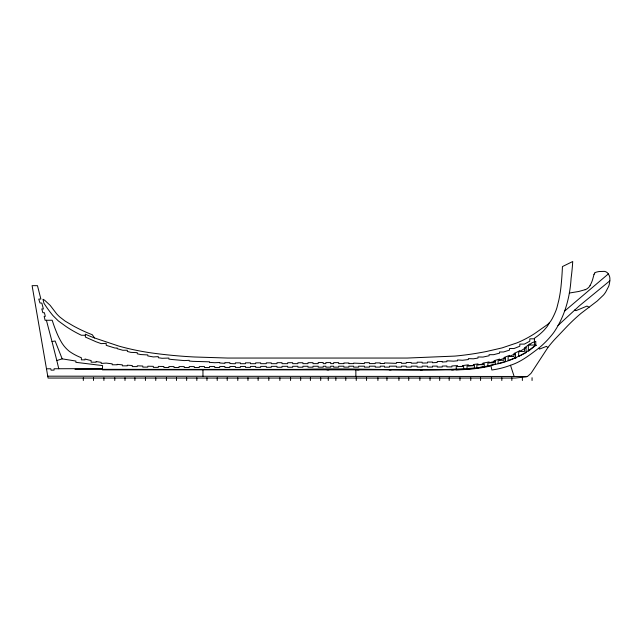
<?xml version="1.0" encoding="UTF-8"?>
<svg xmlns="http://www.w3.org/2000/svg" width="642" height="642" viewBox="0 0 642 642"><rect width="100%" height="100%" fill="white"/><g stroke="black" fill="none" stroke-linecap="round" stroke-linejoin="round"><path stroke-width="0.96" d="M594.701 273.099A2.199 2.199 0 0 1 595.696 272.344L597.092 271.943A22.454 22.454 0 0 1 599.275 271.526L604.411 271.365A5.666 5.666 0 0 1 608.303 273.901L609.186 275.498A7.624 7.624 0 0 1 609.828 277.785L609.892 278.724A16.235 16.235 0 0 1 609.82 280.835L609.483 283.323A21.876 21.876 0 0 1 609.065 285.104L608.921 285.594A12.511 12.511 0 0 1 608.632 286.42L605.791 291.893A26.675 26.675 0 0 1 603.512 295.031L597.277 300.97L581.05 313.344A183.46 183.46 0 0 0 567.568 325.903L554.913 339.193A125.583 125.583 0 0 0 547.987 347.386L531.287 372.946A9.662 9.662 0 0 1 530.661 373.684L528.117 375.915A6.645 6.645 0 0 1 527.242 376.461L527.122 376.517A6.95 6.95 0 0 1 526.135 376.886L515.317 378.05L48.078 378.05L32.1 285.658L37.461 285.658L40.887 299.044L38.753 299.092L39.948 302.976L41.842 303.104L43.383 309.011L41.802 308.93L42.862 312.71L44.386 312.71L45.325 316.329L44.162 316.434L45.125 320.294L52.195 320.238A148.976 148.976 0 0 0 56.488 332.147A74.175 74.175 0 0 0 60.894 341.263A33.817 33.817 0 0 0 69.36 351.367A54.915 54.915 0 0 0 81.374 357.746L81.374 359.849L84.985 359.849L84.985 358.974A82.224 82.224 0 0 0 91.116 360.531L91.116 362.2L96.107 362.2L96.107 361.542L101.203 362.385L101.203 363.42L106.203 363.099L112.206 363.829L112.206 364.776L117.205 364.776L117.205 364.351L122.341 364.833L122.341 365.844L127.333 365.844L127.333 365.194L132.276 365.523L132.276 366.598L137.268 366.598L137.268 365.804L142.797 366.044L142.797 367.104L147.796 367.104L147.796 366.213L153.326 366.341L153.326 367.376L158.325 367.376L158.325 366.413L163.895 366.494L163.895 367.489L168.886 367.489L168.886 366.566L174.022 366.59L174.022 367.513L179.022 367.513L179.022 366.59L184.238 366.59L184.238 367.521L189.23 367.521L189.23 366.59L194.285 366.582L194.285 367.513L199.285 367.513L199.285 366.582L204.501 366.566L204.501 367.497L209.493 367.497L209.493 366.566L214.709 366.542L214.709 367.465L219.708 367.465L219.708 366.542L224.885 366.518L224.885 367.441L229.876 367.441L229.876 366.518L235.373 366.486L235.373 367.409L240.365 367.409L240.365 366.486L245.461 366.446L245.461 367.368L250.46 367.368L250.46 366.446L255.677 366.413L255.677 367.336L260.668 367.336L260.668 366.413L266.278 366.373L266.278 367.296L271.277 367.296L271.277 366.373L276.999 366.333L276.999 367.264L281.998 367.264L281.998 366.333L287.688 366.301L287.688 367.232L292.68 367.232L292.68 366.301L297.896 366.277L297.896 367.208L302.896 367.208L302.896 366.277L307.991 366.261L307.991 367.184L312.983 367.184L312.983 366.261L318.199 366.245L318.199 367.168L323.199 367.168L323.199 366.245L325.863 366.229L325.863 367.16L330.678 367.16L330.678 366.229L333.655 366.221L333.655 367.144L338.655 367.144L338.655 366.221L343.871 366.205L343.871 367.136L348.863 367.136L348.863 366.205L353.646 366.205L353.646 367.128L358.645 367.128L358.645 366.205L364.407 366.197L364.407 367.12L369.407 367.12L369.407 366.197L375.249 366.189L375.249 367.112L380.249 367.112L380.249 366.189L384.438 366.181L384.438 367.112L389.429 367.112L389.429 366.181L396.379 366.173L396.379 367.096L401.378 367.096L401.378 366.173L406.242 366.165L406.242 367.088L411.233 367.088L411.233 366.165L417.156 366.149L417.156 367.08L422.155 367.08L422.155 366.149L427.532 366.133L427.532 367.063L432.523 367.063L432.523 366.133L437.226 366.092L437.226 367.023L442.226 367.023L442.226 366.092L446.888 365.964L446.888 366.895L451.88 366.895L451.88 365.964L457.529 365.587L457.529 366.518L462.529 366.518L462.529 365.587L468.371 364.833L468.371 365.763L473.371 365.763L473.371 364.52L477.993 363.91L477.993 364.672L482.985 364.672L482.985 363.115L489.108 361.944L489.108 362.762L494.107 362.762L494.107 360.724L499.556 359.071L499.556 360.314L503.994 360.314L503.994 357.514L509.547 355.371L509.547 356.527L513.985 356.527L513.985 353.477A92.737 92.737 0 0 0 519.819 350.652L519.819 351.439L524.442 351.439L524.442 347.844A80.988 80.988 0 0 0 529.811 343.815L529.811 345.051L534.433 345.051L534.433 338.278L537.378 336.159A55.966 55.966 0 0 0 540.315 333.76L541.302 332.877A68.983 68.983 0 0 0 544.119 330.14L546.823 326.987A23.2 23.2 0 0 0 549.239 322.942A15.793 15.793 0 0 0 550.756 321.064L551.968 319.106A81.799 81.799 0 0 0 554.784 313.384L555.715 311.169A49.466 49.466 0 0 0 556.935 307.678L558.861 299.999A130.703 130.703 0 0 0 561.228 284.221A311.964 311.964 0 0 0 562.44 266.574L572.728 261.519A232.412 232.412 0 0 1 571.091 278.331C569.927 297.575 564.647 316.819 553.581 332.781A95.786 95.786 0 0 1 538.734 348.213C529.979 354.793 521.063 361.911 510.494 365.266A84.945 84.945 0 0 1 491.86 369.993L490.961 365.868A142.837 142.837 0 0 1 471.34 369.046A196.468 196.468 0 0 1 451.462 369.848L102.431 369.848L102.592 365.595L75.852 362.321L75.925 361.061L62.178 358.862L56.817 360.539L58.767 368.741M593.994 274.503L592.799 278.909A24.356 24.356 0 0 1 592.309 280.506A28.93 28.93 0 0 1 591.009 283.676L589.99 285.562M557.938 325.542L579.429 305.769L609.82 280.835M564.711 311.009L608.343 273.925M535.54 345.284L529.249 350.042A76.27 76.27 0 0 1 520.822 355.178L515.189 357.955A95.851 95.851 0 0 1 499.42 363.524L482.062 367.088A165.275 165.275 0 0 1 477.439 367.778C419.049 372.609 360.154 367.344 301.652 369.423L74.994 369.335M585.135 289.678L578.787 291.476L569.35 293.033M46.393 320.246L52.01 341.544L55.116 340.998L62.178 358.862M46.473 368.789L50.774 368.773L51.087 370.169L54.056 370.105L54.097 368.757L102.479 368.588M527.178 376.485L47.749 376.18M85.386 335.244L81.374 335.244A119.468 119.468 0 0 1 66.086 326.545L58.294 320.896L52.981 315.623A123.697 123.697 0 0 1 43.945 303.225L42.982 299.276A13.145 13.145 0 0 1 44.796 300.352L50.18 305.375L56.52 313.697A38.271 38.271 0 0 0 59.891 317.076L65.163 321.12L73.116 325.807A152.86 152.86 0 0 0 92.32 334.747L94.502 337.949L118.866 346.102A254.93 254.93 0 0 0 153.863 353.252A503.464 503.464 0 0 0 194.309 356.984L227.645 358.051L407.245 358.051L454.857 356.093A302.631 302.631 0 0 0 486.724 351.431L502.076 347.9L516.979 342.884A112.559 112.559 0 0 0 534.513 333.68L546.655 325.133A15.801 15.801 0 0 0 549.239 322.95M534.433 338.824L529.811 338.824L529.811 341.183L524.386 344.112L519.819 344.112L519.819 346.231L513.985 348.542L509.547 348.502L509.547 350.091L503.537 351.993L499.556 351.993L499.556 353.132L493.578 354.689L489.108 354.689L489.108 355.748L482.985 357.064L477.993 356.968L477.993 358.027L477.126 358.196L473.371 358.814L468.371 358.621L468.371 359.544L462.529 360.266L457.529 359.969L457.529 360.788L453.525 361.181L446.888 360.804L446.888 361.711L442.226 362.072L442.226 361.502L437.226 361.502L437.226 362.465L432.523 362.738L432.523 362.04L427.532 362.04L427.532 362.947L424.033 363.051L422.155 363.067L422.155 362.208L417.156 362.208L417.156 363.123L411.233 363.195L411.233 362.481L406.242 362.481L406.242 363.252L401.378 363.308L401.378 362.513L396.379 362.513L396.379 363.364L384.438 362.915L384.438 363.492L380.249 363.541L380.249 362.89L375.249 362.89L375.249 363.581L369.407 363.589L369.407 362.698L364.407 362.698L364.407 363.589L353.646 363.091L353.646 363.605L348.863 363.605L348.863 362.979L343.871 362.979L343.871 363.613L338.655 363.613L338.655 362.634L333.655 362.634L333.655 363.621L330.678 363.621L330.678 362.586L325.863 362.586L325.863 363.629L323.199 363.629L323.199 362.529L318.199 362.529L318.199 363.629L312.983 363.637L312.983 362.674L307.991 362.674L307.991 363.645L302.896 363.645L302.896 362.746L297.896 362.746L297.896 363.653L292.68 363.653L292.68 362.706L287.688 362.706L287.688 363.661L281.998 363.661L281.998 362.69L276.999 362.69L276.999 363.669L271.277 363.677L271.277 362.858L266.278 362.858L266.278 363.677L260.668 363.685L260.668 362.85L255.677 362.85L255.677 363.685L250.46 363.693L250.46 362.834L245.461 362.834L245.461 363.693L240.365 363.701L240.365 362.858L235.373 362.858L235.373 363.709L233.865 363.709L229.876 363.532L229.876 362.674L224.885 362.674L224.885 363.308L223.368 363.236L219.708 363.011L219.708 362.505L214.709 362.706L209.493 362.377L209.493 361.823L192.833 361.35L189.23 361.029L189.23 360.331L184.238 360.587L172.056 359.512L168.886 359.119L168.886 358.067L162.049 358.284L158.325 357.73L158.325 356.623L153.326 356.936L147.796 355.917L147.796 354.922L140.734 354.561L137.268 353.79L137.268 352.643L130.88 352.37L127.333 351.447L127.333 350.259L122.791 350.259L117.205 348.686L117.205 348.028L114.934 348.028L106.203 345.34L106.203 343.35L101.203 343.63L96.148 341.817L85.354 337.058L85.402 334.169A96.444 96.444 0 0 0 94.502 337.949M534.617 345.284L536.471 345.284M514.266 357.955L516.112 357.955M482.993 366.791L484.846 366.791M327.011 369.888L328.856 369.888M357.169 369.888L359.022 369.888M389.277 369.888L391.122 369.888M420.454 369.888L422.3 369.888M451.535 369.888L453.388 369.888M589.059 307.261L587.029 306.065L575.93 310.688L574.895 309.789M547.843 347.579L546.486 346.351L539.449 349.112L538.734 348.213M510.494 365.266L514.154 376.525M52.01 341.544L56.817 360.539M532.058 377.713L532.058 380.481M522.363 377.713L522.363 380.481M511.834 377.713L511.834 380.481M501.819 377.713L501.819 380.481M491.571 377.713L491.571 380.481M480.569 377.713L480.569 380.481M470.755 377.713L470.755 380.481M459.953 377.713L459.953 380.481M449.183 377.713L449.183 380.481M439.682 377.713L439.682 380.481M430.028 377.713L430.028 380.481M419.852 377.713L419.852 380.481M408.737 377.713L408.737 380.481M398.923 377.713L398.923 380.481M386.933 377.713L386.933 380.481M377.905 377.713L377.905 380.481M366.55 377.713L366.55 380.481M356.262 377.713L356.262 380.481M355.861 369.848L355.861 376.517M345.773 377.713L345.773 380.481M335.838 377.713L335.838 380.481M328.271 377.713L328.271 380.481M320.703 377.713L320.703 380.481M310.407 377.713L310.407 380.481M300.673 377.713L300.673 380.481M290.577 377.713L290.577 380.481M279.856 377.713L279.856 380.481M268.813 377.713L268.813 380.481M258.132 377.713L258.132 380.481M247.964 377.713L247.964 380.481M237.789 377.713L237.789 380.481M227.22 377.713L227.22 380.481M217.213 377.713L217.213 380.481M206.957 377.713L206.957 380.481M202.952 369.848L202.952 376.348M196.829 377.713L196.829 380.481M186.653 377.713L186.653 380.481M176.486 377.713L176.486 380.481M166.43 377.713L166.43 380.481M155.749 377.713L155.749 380.481M145.453 377.713L145.453 380.481M134.892 377.713L134.892 380.481M124.997 377.713L124.997 380.481M114.782 377.713L114.782 380.481M103.9 377.713L103.9 380.481M93.491 377.713L93.491 380.481M83.324 377.713L83.324 380.481M590.118 285.634A10.489 10.489 0 0 1 585.167 289.759M594.01 274.503A6.741 6.741 0 0 1 594.701 273.099M535.757 345.38L528.358 351.214L528.358 345.701L532.058 342.708L535.757 341.383L535.757 345.38M526.063 347.563L518.656 352.209L518.656 356.479L526.063 352.659L526.063 347.563M515.534 353.718L508.135 356.88L508.135 360.563L515.534 357.819L515.534 353.718M505.519 357.899L498.12 360.451L498.12 363.589L505.519 361.422L505.519 357.899M495.271 361.286L487.872 363.107L487.872 366.02L495.271 364.335L495.271 361.286M484.269 366.726L476.87 367.938L476.87 365.001L484.269 363.821L484.269 366.726M474.454 368.267L467.055 369.07L467.055 366.036L474.454 365.306L474.454 368.267M463.652 369.343L456.245 369.76L456.245 366.654L463.652 366.285L463.652 369.343"/></g></svg>
